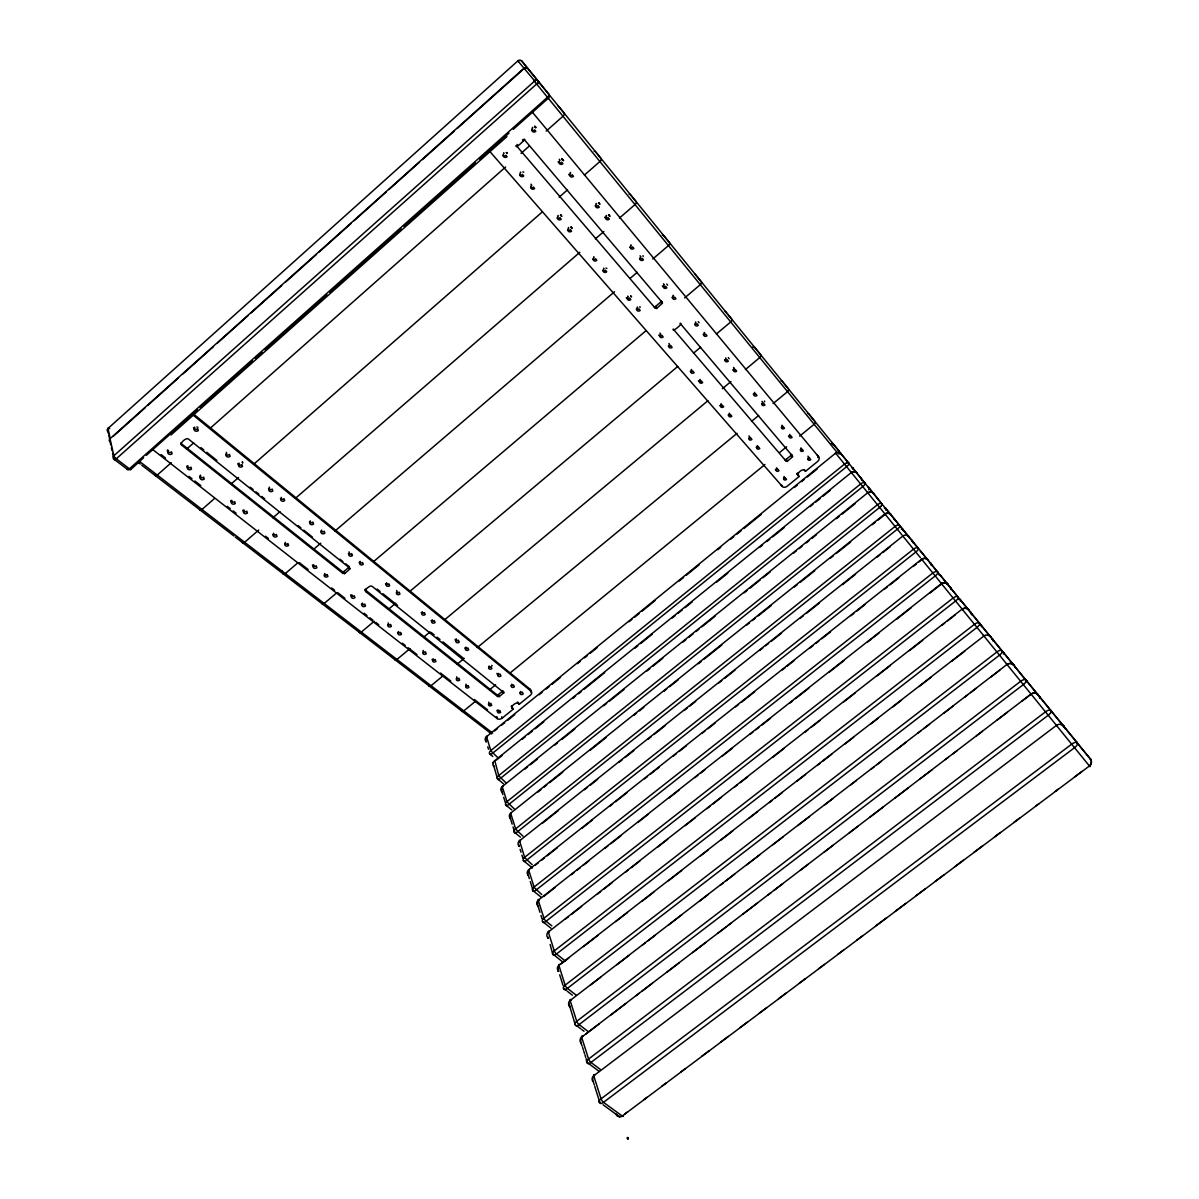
<?xml version="1.0" encoding="UTF-8"?>
<svg xmlns="http://www.w3.org/2000/svg" width="1199" height="1199" viewBox="0 0 1199 1199"><rect width="100%" height="100%" fill="white"/><g stroke="black" fill="none" stroke-linecap="round" stroke-linejoin="round"><path stroke-width="1.5" d="M1026.029 680.477L1003.158 652.181M960.324 601.239A4.991 2.338 -37.6 0 0 960.189 599.5L1090.895 759.626L1077.047 742.915A5.68 2.173 -36.6 0 0 1076.762 742.226L1026.524 680.792M1002.139 651.207L885.432 507.911A4.541 1.109 -38.7 0 0 884.263 507.956M979.583 623.585L979.643 623.21A5.216 2.368 -37.4 0 0 976.765 622.985A4.556 2.068 -37.5 0 0 974.427 624.319L554.283 950.882A4.286 1.873 -29.2 0 0 552.814 952.516A4.916 2.143 -29.2 0 0 553.294 954.464L562.406 961.688M981.217 625.308L981.082 625.159A5.111 1.679 -37.7 0 0 980.302 624.949M958.166 597.342L940.061 574.935A4.871 1.424 -38.1 0 0 938.847 574.891M180.719 443.15L342.315 571.593L343.034 573.512L181.649 445.099C178.936 443.63 186.609 436.871 188.468 439.059L350.033 568.341L349.883 569.21L348.849 566.677M343.948 571.473L344.383 573.886L349.284 569.45L348.564 567.547L343.948 571.473L344.653 573.392M937.768 572.358L920.982 551.555A4.751 1.304 -38.3 0 0 920.307 551.42M516.11 145.664C514.806 150.13 526.946 137.495 524.308 139.654M365.755 591.602L365.021 589.683L496.896 694.731L497.75 696.619L365.755 591.602C363.597 590.283 370.431 584.542 372.05 586.281L504.015 692.752L503.295 691.164M1003.368 654.025A5.246 2.293 -37.2 0 0 1003.308 652.286L1003.323 652.256M498.334 694.581L498.919 696.904L503.475 692.962L502.621 691.074L498.334 694.581L499.189 696.469M655.538 306.464L656.408 308.608L661.773 303.797L660.559 302.193L655.538 306.464L656.752 308.053M918.329 548.557L840.214 452.847L849.162 463.443A4.421 0.944 -39 0 1 848.263 465.167A3.867 0.824 -39 0 1 846.599 466.696L492.669 753.167A3.657 0.749 -42.3 0 1 491.125 754.216A4.196 0.869 -42.3 0 1 490.091 754.111L489.762 754.021M152.753 449.565L497.24 718.621A3.732 2.653 -24.2 0 0 502.261 718.081L513.367 709.044C508.181 707.635 517.413 700.096 519.212 704.293L530.378 695.21A3.747 2.683 -25.3 0 0 531.022 691.149L530.138 689.275L193.189 413.73M784.76 459.442L786.034 461.09L673.224 329.036C671.71 333.172 684.044 322.831 680.043 323.28L792.389 455.905C793.993 458.992 789.197 451.199 792.389 455.905M786.154 459.367L787.114 461.495L792.044 457.239L790.77 455.59L786.154 459.367L787.428 461.016M130.781 469.543L143.55 457.823M490.016 151.703L782.347 486.494A3.897 2.848 -37 0 0 787.233 486.194L799.178 476.468C794.472 474.354 804.199 466.426 805.473 471.357L817.493 461.585A3.927 2.863 -38.3 0 0 818.707 456.924L817.403 455.29A3.912 2.863 -38.4 0 1 817.808 457.568M882.104 504.179L868.765 487.498A4.451 1.019 -38.8 0 0 868.271 487.394M1026.944 681.781A5.381 2.263 -37 0 0 1026.689 680.912L1026.719 680.897M865.183 483.452L852.789 467.94A4.346 0.929 -39 0 0 851.949 467.97M349.149 567.307L349.299 566.438M130.496 469.648L131.096 468.884A2.863 0.869 46.2 0 1 129.402 468.794A2.788 1.274 -50.8 0 1 127.049 469.094L113.935 459.127A2.893 2.383 -5.9 0 1 113.86 455.74L110.038 438.729L523.873 68.298A2.983 2.683 -53.8 0 1 527.785 68.418L538.006 80.918A3.012 1.409 -42.5 0 1 536.642 84.005L116.273 458.812A2.818 1.259 -50.7 0 1 113.935 459.127M113.096 436.451L145.139 407.765M147.927 405.277L178.576 377.835M182.758 374.103L213.407 346.661M217.589 342.929L248.238 315.487M251.026 312.999L281.675 285.557M285.857 281.825L316.506 254.383M319.294 251.895L351.337 223.209M354.125 220.721L386.168 192.035M388.956 189.547L419.605 162.105M422.393 159.617L454.436 130.931M457.224 128.443L522.704 69.827M599.5 1102.615L599.785 1102.361A5.44 1.993 -29.5 0 1 599.365 1100.532A4.751 1.739 -29.5 0 1 601.044 1098.824L1071.651 744.204A5.066 1.933 -36.6 0 1 1074.229 742.721A5.815 2.218 -36.6 0 1 1077.227 742.736A5.815 2.398 -36.6 0 1 1076.642 745.643A5.066 2.098 -36.6 0 1 1074.514 747.726L603.517 1102.331A4.796 1.858 -45.8 0 1 601.433 1103.425A5.5 2.128 -45.8 0 1 599.815 1102.346L599.29 1102.256M146.308 455.365L197.46 409.923M200.218 407.465L252.644 360.914M255.402 358.456L262.296 352.326M265.054 349.883L326.997 294.834M329.755 292.391L401.26 228.874M404.018 226.431L475.463 162.944M479.66 159.212L509.065 133.089M513.262 129.357L548.273 98.258A2.998 2.668 -51.4 0 0 548.797 94.211L538.501 81.607A2.953 2.653 -52.5 0 1 539.055 83.63M171.022 434.952L506.907 136.611M171.262 462.694L157.264 475.059A2.698 1.274 -50.7 0 1 154.956 475.344M186.654 449.085L193.638 442.896M210.425 428.043L505.618 166.991M521.01 153.382L529.403 145.948M546.189 131.111L562.975 116.258A2.878 1.394 -42.2 0 0 564.249 113.261L558.689 106.456A2.863 1.379 -42.3 0 0 558.194 106.201M214.636 498.394L201.987 509.47A2.638 1.304 -50.9 0 1 199.663 509.68M231.512 483.647L238.541 477.502M254.008 463.968L542.248 211.953M559.124 197.191L567.562 189.817M584.423 175.069L599.89 161.535A2.818 1.424 -41.9 0 0 601.104 158.583L595.408 151.599A2.788 1.409 -41.9 0 0 594.164 151.374M258.759 530.018L244.611 542.263A2.578 1.334 -51 0 1 242.288 542.428M272.892 517.788L279.966 511.673M295.524 498.214L579.836 252.315M595.408 238.856L603.891 231.512M619.448 218.053L635.005 204.594A2.743 1.454 -41.6 0 0 636.159 201.672L630.344 194.553A2.728 1.439 -41.6 0 0 629.1 194.283M298.071 562.631L285.302 573.557A2.518 1.364 -51.2 0 1 282.979 573.677L281.975 570.649M313.673 549.262L320.777 543.192M334.956 531.052L614.517 291.747M630.119 278.393L637.224 272.323M652.826 258.954L668.442 245.6A2.683 1.484 -41.2 0 0 669.537 242.693L663.617 235.454A2.653 1.469 -41.3 0 0 662.373 235.169M524.098 68.583L527.155 67.654L521.745 61.029A2.938 1.334 -42.6 0 0 521.025 60.774M336.994 592.606L324.165 603.472A2.458 1.379 -51.4 0 1 321.857 603.547M374.043 561.207L646.171 330.564M684.629 297.952L700.306 284.673A2.608 1.514 -40.9 0 0 701.34 281.81L695.345 274.466A2.593 1.484 -40.9 0 0 694.835 274.151M374.238 621.247L361.349 632.068A2.413 1.394 -51.6 0 1 359.041 632.113M388.551 609.227L395.715 603.232M410.028 591.212L677.75 366.444M693.487 353.21L700.651 347.2M716.403 333.981L730.716 321.961A2.548 1.529 -40.5 0 0 731.705 319.144L725.635 311.71A2.533 1.499 -40.6 0 0 725.125 311.395M409.908 648.674L396.944 659.45A2.353 1.409 -51.7 0 1 394.636 659.465M424.296 636.699L430.066 631.903M444.454 619.928L707.935 400.721M722.338 388.731L730.97 381.552M745.373 369.577L759.761 357.587A2.503 1.544 -40.2 0 0 760.706 354.799L754.591 347.305A2.473 1.514 -40.2 0 0 752.522 347.185M442.596 676.176L431.055 685.693A2.308 1.424 -51.9 0 1 428.747 685.678M457.029 664.276L464.253 658.311M477.247 647.61L737.04 433.334M751.473 421.419L758.682 415.468M773.115 403.568L787.548 391.668A2.443 1.544 -39.8 0 0 788.447 388.911L782.273 381.342A2.428 1.529 -39.9 0 0 781.044 380.952M475.359 701.385L463.773 710.872A2.263 1.439 -52.1 0 1 461.48 710.812M489.836 689.545L495.622 684.809M510.1 672.969L764.917 464.538M779.395 452.697L786.634 446.777M799.658 436.121L814.136 424.281A2.383 1.559 -39.4 0 0 815.005 421.553L808.8 413.94A2.368 1.544 -39.5 0 0 807.571 413.535M494.617 730.91L497.495 728.572M501.796 725.08L504.659 722.757M507.537 720.419L514.716 714.589M539.115 694.776L541.978 692.452M546.249 688.975L549.097 686.667M551.93 684.359L560.458 677.45M577.498 663.617L580.331 661.308M584.602 657.846L587.435 655.538M590.283 653.23L597.372 647.46M629.04 621.756L631.918 619.418M634.796 617.08L639.127 613.558M642.005 611.22L654.969 600.699M679.263 580.975L683.535 577.498M686.398 575.175L699.242 564.744M717.811 549.667L720.704 547.314M730.85 539.085L733.743 536.732M736.636 534.379L740.982 530.842M743.875 528.489L761.26 514.386M794.412 487.468L797.275 485.13M801.576 481.638L804.454 479.3M807.317 476.977L817.373 468.809M496.611 759.941L502.336 755.325M522.359 739.154L525.222 736.83M528.085 734.522L532.371 731.06M535.234 728.752L543.806 721.813M572.717 698.462L575.61 696.109M578.518 693.771L581.425 691.418M584.333 689.08L604.656 672.654M634.9 648.209L637.778 645.886M640.641 643.563L652.151 634.271M672.249 618.025L675.097 615.731M677.945 613.423L682.231 609.961M685.079 607.668L692.198 601.913M716.417 582.339L727.823 573.122M759.626 547.418L762.519 545.08M766.865 541.573L769.758 539.235M772.651 536.897L784.221 527.545M810.104 506.637L812.967 504.314M815.845 501.991L820.146 498.514M823.024 496.191L830.188 490.406M524.652 769.293L527.515 767M530.363 764.707L537.497 758.982M554.612 745.223L557.475 742.93M561.746 739.483L574.786 729.007M603.756 705.716L606.649 703.393M609.557 701.055L624.005 689.44M646.98 670.96L649.858 668.652M652.721 666.344L662.777 658.266M682.905 642.094L685.813 639.741M688.736 637.403L693.112 633.881M696.034 631.543L698.942 629.19M701.865 626.852L714.979 616.301M744.144 592.861L747.037 590.537M749.93 588.214L760.061 580.061M762.954 577.738L770.178 571.923M793.333 553.324L796.226 550.985M799.119 548.662L802.011 546.339M806.342 542.862L809.22 540.554M812.083 538.246L816.399 534.769M836.497 518.612L839.375 516.304M842.253 513.996L855.172 503.595M537.946 791.999L540.869 789.661M543.791 787.338L546.714 785M549.622 782.662L562.766 772.171M590.328 750.124L606.244 737.4M633.731 715.428L636.594 713.135M639.472 710.827L643.773 707.395M663.871 691.313L666.749 689.02M669.612 686.727L678.229 679.833M698.403 663.721L701.31 661.383M704.233 659.045L721.738 645.047M746.527 625.234L749.45 622.895M752.373 620.557L755.28 618.234M758.188 615.911L771.227 605.48M794.397 586.955L797.29 584.632M800.198 582.324L814.676 570.739M830.547 558.06L833.425 555.751M836.303 553.458L850.691 541.948M872.273 524.682L875.165 522.389M878.043 520.081L885.237 514.326L884.592 513.562L901.888 534.844M542.353 823.293L558.389 810.539M584.617 789.691L587.51 787.383M590.403 785.09L597.642 779.335M619.343 762.084L622.236 759.776M625.129 757.483L633.821 750.574M648.254 739.094L651.132 736.815M654.01 734.522L665.505 725.38M684.179 710.527L687.057 708.249M689.935 705.956L695.675 701.385M718.86 682.965L721.783 680.642M724.706 678.319L734.927 670.196M759.746 650.443L762.669 648.119M765.591 645.811L768.514 643.488M771.437 641.165L781.598 633.087M800.467 618.084L803.375 615.776M806.268 613.468L819.337 603.082M842.522 584.632L855.516 574.306M877.173 557.085L880.066 554.792M882.944 552.499L890.168 546.759M535.518 865.004L538.426 862.695M541.348 860.387L544.256 858.079M547.179 855.771L557.385 847.708M582.189 828.119L592.396 820.041M609.781 806.313L612.674 804.019M615.567 801.726L627.167 792.569M644.552 778.825L647.445 776.532M650.338 774.239L654.684 770.807M656.138 769.668L659.015 767.39M673.418 756.014L676.296 753.736M679.174 751.458L686.368 745.763M702.209 733.248L705.102 730.97M707.98 728.692L715.174 723.012M735.572 706.885L738.509 704.562M741.432 702.254L754.606 691.838M782.422 669.851L785.36 667.543M786.814 666.389L794.098 660.634M810.119 647.97L813.027 645.662M815.949 643.368L818.857 641.06M821.765 638.752L830.502 631.858M850.9 615.731L853.808 613.438M856.715 611.145L865.408 604.266M884.248 589.383L887.155 587.09M890.048 584.797L898.74 577.918M913.248 566.468L916.141 564.174M919.034 561.881L921.941 559.588M942.384 583.388A4.376 3.807 -35.1 0 1 944.078 582.879A5.021 4.361 -35.1 0 1 947.899 584.393L946.596 583.164L947.929 584.363A5.036 4.736 -29.4 0 0 943.883 582.594A4.391 4.137 -29.5 0 0 941.38 583.583L538.231 900.254A4.107 3.792 3.9 0 0 536.942 902.218A4.706 4.346 3.9 0 0 538.021 906.039L539.97 912.319M543.687 896.447L555.362 887.26M571.428 874.641L574.351 872.347M577.274 870.054L580.196 867.761M583.119 865.468L588.949 860.882M605.015 848.278L607.923 845.984M610.816 843.706L620.992 835.718M638.408 822.034L648.569 814.061M668.907 798.084L679.009 790.156M694.91 777.671L697.788 775.393M700.681 773.13L705.012 769.728M722.353 756.104L732.454 748.176M750.049 734.358L752.987 732.049M755.925 729.741L758.862 727.433M761.8 725.125L770.612 718.201M789.706 703.199L792.659 700.89M795.596 698.582L808.785 688.226M829.273 672.129L843.901 660.649M867.297 642.259L871.688 638.812M873.142 637.673L878.972 633.102M896.462 619.358L911.03 607.908M929.974 593.04L941.635 583.883M565.478 919.019L568.416 916.74M571.338 914.462L581.59 906.459M597.702 893.899L600.624 891.606M603.547 889.328L612.329 882.464M625.458 872.228L628.381 869.949M631.288 867.671L640.026 860.852M657.517 847.213L667.708 839.255M685.184 825.631L695.345 817.703M706.945 808.651L709.853 806.387M712.746 804.109L721.453 797.32M734.507 787.144L737.415 784.88M740.308 782.602L747.562 776.952M772.606 757.408L784.416 748.191M805.084 732.064L808.036 729.771M810.989 727.463L819.846 720.554M843.377 702.179L855.157 693.007M877.218 675.786L890.452 665.46M909.516 650.577L922.72 640.281M941.785 625.398L944.722 623.12M947.66 620.827L954.989 615.102M561.417 963.711L568.761 958.016M583.463 946.625L598.151 935.235M615.791 921.581L627.542 912.469M642.184 901.123L653.89 892.056M668.517 880.71L681.691 870.504M700.711 855.771L707.995 850.121M721.124 839.944L732.799 830.907M748.835 818.467L757.588 811.693M769.248 802.656L772.156 800.392M775.064 798.144L782.347 792.509M796.885 781.238L805.608 774.479M817.253 765.457L820.161 763.208M823.069 760.945L831.791 754.186M844.875 744.054L853.568 737.31M870.984 723.821L878.253 718.186M892.76 706.945L901.468 700.201M919.034 686.577L930.859 677.42M951.556 661.383L964.85 651.072M590.418 985.128L600.744 977.17M616.99 964.685L628.801 955.588M642.079 945.382L645.017 943.118M647.97 940.855L655.328 935.19M668.577 924.999L681.811 914.807M699.482 901.228L708.309 894.424M720.059 885.387L722.997 883.138M725.935 880.875L734.747 874.101M746.482 865.064L759.701 854.902M772.905 844.74L783.187 836.827M797.845 825.556L809.565 816.549M824.208 805.263L833.005 798.504M850.586 784.985L856.446 780.474M871.074 769.218L874.011 766.97M876.934 764.722L881.325 761.335M897.422 748.955L906.189 742.211M917.894 733.203L920.832 730.955M923.755 728.692L929.6 724.196M944.227 712.94L952.995 706.196M964.7 697.204L967.623 694.955M970.546 692.707L976.391 688.211M991.003 676.955L999.786 670.211M588.11 1031.485L579.072 1024.59A2.848 0.899 54.3 0 1 576.734 1021.308L1020.634 681.302A4.796 2.008 -37 0 1 1023.092 679.908A5.5 2.308 -37 0 1 1026.029 680.028A5.5 2.023 -37.2 0 1 1025.34 682.651A4.796 1.769 -37.2 0 1 1023.332 684.599L579.072 1024.59A4.541 1.574 -44.8 0 1 577.109 1025.685A5.201 1.813 -44.8 0 1 575.625 1024.86A5.171 2.083 -29.3 0 1 575.145 1022.957A4.511 1.813 -29.3 0 1 576.734 1021.293M585.682 1034.182L599.05 1023.976M610.935 1014.909L625.788 1003.563M636.174 995.635L639.142 993.371M642.124 991.093L652.511 983.165M667.333 971.849L679.189 962.797M692.527 952.606L705.866 942.429M717.721 933.377L726.609 926.587M728.093 925.463L731.06 923.2M742.885 914.163L757.678 902.877M768.049 894.964L771.002 892.715M773.954 890.452L782.842 883.678M800.587 870.114L807.976 864.479M824.238 852.069L833.11 845.295M849.357 832.885L858.229 826.111M870.054 817.089L883.348 806.942M895.173 797.92L908.467 787.773M920.277 778.751L932.103 769.728M945.397 759.581L948.349 757.318M952.785 753.931L957.222 750.559M976.421 735.886L982.326 731.375M997.103 720.104L1007.445 712.206M1022.222 700.935L1031.08 694.161M624.724 1114.006L627.691 1111.788M643.968 1099.588L646.935 1097.37M661.728 1086.279L666.164 1082.952M680.972 1071.861L685.408 1068.534M701.685 1056.349L709.074 1050.804M720.899 1041.946L728.303 1036.401M740.128 1027.543L747.517 1021.998M759.342 1013.125L766.746 1007.595M778.571 998.722L785.959 993.192M799.268 983.225L805.173 978.789M818.482 968.822L824.402 964.386M837.696 954.419L843.616 949.983M856.925 940.016L862.83 935.58M876.139 925.613L886.496 917.849M895.368 911.21L905.725 903.446M916.066 895.698L924.939 889.044M935.31 881.28L944.183 874.626M954.539 866.862L963.426 860.208M973.783 852.444L982.67 845.79M994.511 836.917L1000.431 832.481M1013.755 822.499L1019.69 818.063M1035.981 805.833L1038.948 803.615M1055.255 791.4L1058.222 789.182M1074.529 776.967L1081.933 771.407M628.246 1138.256L627.572 1138.78L627.272 1137.821M628.051 1139.05L627.841 1137.401L628.276 1138.241M587.09 1062.809L587.375 1062.599A5.351 1.963 -45.3 0 0 588.934 1063.558A4.661 1.709 -45.3 0 0 590.972 1062.434L1048.211 715.278A4.931 1.918 -36.9 0 0 1050.249 713.27A5.65 2.203 -36.9 0 0 1050.909 710.512A5.65 2.263 -36.8 0 0 1047.956 710.422A4.931 1.978 -36.8 0 0 1045.438 711.876L588.574 1059.047A4.631 1.784 -29.4 0 0 586.955 1060.725A5.306 2.038 -29.4 0 0 587.405 1062.584L599.17 1071.411M575.31 1025.025L569.855 1006.65A5.066 4.601 1.8 0 1 568.716 1002.574A4.406 4.017 1.8 0 1 570.139 1000.506L1006.98 664.456A4.736 4.406 -27 0 1 1009.678 663.437A5.44 5.051 -27 0 1 1013.994 665.31L1012.615 663.991L1014.024 665.295A5.425 4.886 -30.9 0 0 1009.768 663.527A4.736 4.256 -30.9 0 0 1009.288 663.617M1076.717 742.241L1076.792 742.211A5.68 2.338 -36.6 0 0 1076.192 741.836M563.785 988.86L564.085 988.74A5.066 1.664 -44.3 0 0 565.508 989.46M1001.899 650.877L1002.169 650.787A5.351 1.858 -37.5 0 1 1001.435 653.275A4.676 1.619 -37.5 0 1 999.471 655.179L567.427 988.351A4.421 1.454 -44.3 0 1 565.508 989.445M552.964 954.554L553.264 954.479A4.931 1.544 -44 0 0 554.627 955.093A4.301 1.349 -44 0 0 556.501 953.984L976.96 627.422A4.556 1.484 -37.7 0 0 978.864 625.578A5.216 1.709 -37.7 0 0 979.628 623.225L979.358 623.27M542.667 921.866L542.967 921.821A4.811 1.424 -43.6 0 0 544.271 922.346A4.196 1.244 -43.6 0 0 546.085 921.237L955.558 601.044A4.436 1.364 -37.9 0 0 957.416 599.26A5.081 1.574 -38 0 0 958.211 597.012A5.081 2.398 -37.7 0 0 955.393 596.727A4.436 2.083 -37.7 0 0 953.1 598.031L543.941 918.224A4.182 1.903 -29.2 0 0 542.503 919.828A4.796 2.173 -29.2 0 0 542.982 921.806L550.941 928.206M535.009 80.723L113.86 455.74A2.893 0.884 46 0 0 116.273 458.812L129.402 468.794L547.463 97.284A2.983 1.409 -42.4 0 0 548.797 94.211M532.836 890.677L533.135 890.662A4.691 1.304 -43.3 0 0 534.394 891.112M548.468 97.224L547.463 97.284L548.333 97.644M901.363 529.373A4.646 1.199 -38.5 0 1 902.832 529.269L902.862 529.254A4.646 2.383 -38.2 0 1 903.117 530.692M523.438 860.897L523.753 860.912A4.586 1.214 -43.1 0 0 524.952 861.272A4.002 1.049 -43.1 0 0 526.676 860.178L915.811 552.035A4.226 1.154 -38.3 0 0 917.595 550.341A4.841 1.319 -38.3 0 0 918.419 548.288A4.841 2.428 -38.1 0 0 915.661 547.943A4.226 2.113 -38.1 0 0 913.473 549.172L524.622 857.33A3.987 1.933 -29.1 0 0 523.274 858.889A4.571 2.218 -29.1 0 0 523.768 860.882L532.401 868.046M115.149 458.752L116.273 458.812L115.224 458.408M514.476 832.421L514.776 832.451A4.481 1.109 -42.8 0 0 515.945 832.75A3.912 0.974 -42.8 0 0 517.608 831.656L897.302 529.224A4.137 1.064 -38.5 0 0 899.055 527.56A4.736 1.214 -38.5 0 0 899.909 525.627M881.909 503.895L882.239 503.955A4.631 1.109 -38.7 0 1 881.37 505.828M796.601 473.56L797.92 474.819M505.873 805.158L506.188 805.218A4.376 1.019 -42.6 0 0 507.297 805.443A3.822 0.899 -42.6 0 0 508.931 804.364L879.646 507.432A4.032 0.974 -38.7 0 0 881.355 505.828M662.058 302.223C664.021 305.76 659.015 297.667 662.058 302.223L523.933 139.159M497.645 779.05L497.96 779.14A4.286 0.944 -42.5 0 0 499.039 779.305A3.732 0.824 -42.5 0 0 500.627 778.226L862.755 486.614A3.942 0.899 -38.9 0 0 864.434 485.04A4.526 1.019 -38.9 0 0 865.318 483.272A4.526 2.443 -38.7 0 0 862.651 482.837A3.942 2.128 -38.7 0 0 860.612 483.976L498.724 775.588A3.732 1.963 -29.1 0 0 497.465 777.102A4.286 2.248 -29.1 0 0 497.975 779.125L503.445 783.831M196.861 427.009L197.91 427.279M627.931 1138.87L627.272 1137.881M586.881 1062.464L586.146 1058.732M534.799 81.067L517.698 60.699L518.702 61.958M639.547 306.899L640.401 307.184M605.99 268.066L606.874 268.381M570.754 227.315L571.683 227.66M560.368 215.31L561.297 215.64M608.597 215.265L609.497 215.595M598.511 203.201L599.425 203.545M522.824 171.877L523.798 172.236M506.143 152.573L507.132 152.947M562.076 159.617L563.02 159.992M534.889 127.109L535.863 127.484M563.575 988.531L566.153 990.344M529.299 869.335L528.624 869.904L534.244 887.545L541.768 894.574M552.769 954.239L550.131 944.512M511.314 812.727L510.639 813.177L515.78 829.303L523.019 836.183M502.891 786.229L502.216 786.619L507.147 802.071L514.251 808.86M494.827 760.825L498.889 775.993L505.858 782.707M532.656 890.377L540.974 897.032M514.296 832.136L520.456 837.187M505.708 804.889L511.763 809.939M497.48 778.795L493.973 766.506A4.226 3.987 8.4 0 1 492.984 762.969M603.082 1104.774L616.151 1114.321A5.56 4.721 -79.1 0 0 619.763 1116.854M600.189 1069.343L590.972 1062.434A2.938 0.944 54.8 0 1 588.574 1059.047L581.635 1037.165L1031.02 694.101A4.871 4.496 -26.3 0 1 1033.793 693.052A5.59 5.156 -26.3 0 1 1038.229 694.985L1036.79 693.607L1038.259 694.955A5.59 5.081 -28.6 0 0 1033.838 693.082A4.871 4.436 -28.6 0 0 1031.919 693.636M489.597 753.766L492.774 756.464M576.659 1025.67L580.886 1028.892M581.935 1029.701L584.033 1031.29M137.75 462.11L140.238 464.028M141.707 465.152L233.925 535.998M235.319 537.077L491.575 733.938M139.279 461.225L492.624 733.069M567.187 991.153L572.343 995.155M576.299 995.245L567.427 988.351A2.758 0.854 53.8 0 1 565.149 985.158L558.884 965.375A2.728 0.839 53.5 0 1 559.543 964.566M161.086 454.556L165.507 458.003M189.037 476.408L191.975 478.701M194.912 481.009L200.803 485.595M227.27 506.293L230.208 508.601M233.161 510.894L236.098 513.202M265.504 536.193L268.456 538.501M299.33 562.646L308.158 569.54M331.688 587.945L334.626 590.238M337.563 592.546L344.922 598.286M364.046 613.229L366.984 615.537M369.921 617.83L372.859 620.138M375.812 622.431L378.749 624.739M402.279 643.129L405.217 645.437M408.155 647.73L416.982 654.624M440.513 673.029L450.809 681.077M474.339 699.482L487.573 709.823M487.438 736.741L486.404 736.291L490.961 750.979L497.81 757.618M109.679 440.752L110.323 438.939L107.97 428.493L517.848 60.909A2.953 2.668 -54.6 0 1 521.745 61.029L839.375 451.513A2.338 1.694 -38.9 0 1 839.06 453.881M565.209 960.879L556.501 953.984A2.698 0.809 53.3 0 1 554.283 950.882L548.318 932.043L962.108 609.137A4.496 4.226 -28.6 0 1 964.67 608.163A5.156 4.841 -28.5 0 1 968.792 609.961L967.473 608.702L968.807 609.931A5.156 4.526 -34 0 0 967.053 608.657M200.952 447.632L203.845 449.97M206.753 452.293L216.884 460.431M250.186 487.154L253.094 489.492M255.987 491.815L258.879 494.138M261.772 496.461L264.679 498.784M297.981 525.522L300.874 527.845M303.767 530.168L312.459 537.137M339.976 559.229L342.869 561.552M345.762 563.875L348.669 566.198M377.145 589.069L380.068 591.407M382.991 593.76L397.603 605.48M431.205 632.458L434.128 634.796M437.05 637.149L439.973 639.487M442.896 641.84L463.339 658.251M551.795 925.823L546.085 921.237A2.623 0.779 52.9 0 1 543.941 918.224L538.231 900.254A2.578 0.764 52.7 0 1 539.295 899.879M192.305 414.419L531.022 691.149M532.191 864.719L524.802 857.765L519.392 840.334L520.486 840.679A3.957 3.237 -63.8 0 0 519.242 842.238M889.748 513.532L890.977 514.656A4.676 3.927 -37.5 0 0 887.485 513.337A4.077 3.432 -37.5 0 0 886.301 513.682M1062.329 724.93L1063.843 726.294A5.74 5.291 -25.6 0 0 1059.272 724.316A5.021 4.601 -25.7 0 0 1056.409 725.41L593.745 1075.773A4.646 4.167 0.7 0 0 592.261 1077.931A5.321 4.781 0.7 0 0 592.846 1081.393M889.793 513.562L890.977 514.656A4.676 4.466 -32.7 0 0 887.2 512.992A4.092 3.897 -32.8 0 0 884.877 513.906L510.639 813.177A3.837 3.597 6.4 0 0 509.44 815.05A4.406 4.122 6.4 0 0 510.459 818.677L512.168 824.163M1062.344 724.9L1063.843 726.294M619.134 1115.969A5.351 4.781 -0.2 0 1 616.181 1114.306L617.47 1115.744M534.724 126.015L535.668 127.109M630.989 296.288L631.558 296.947L630.719 295.778M516.484 145.768L655.164 308.098L653.95 306.494M1055.899 724.781L1089.966 766.641L1089.336 765.861A5.036 4.586 -25.1 0 0 1089.741 765.532M532.056 111.792L818.707 456.924M616.151 1114.321L617.395 1115.819M548.408 98.438L534.035 80.813A3.012 2.713 -52.6 0 1 538.006 80.918M1007.909 664.066A4.736 4.256 -30.9 0 0 1007.085 664.576L1006.486 663.856L1055.63 724.361M921.641 559.214L942.234 584.557M941.335 583.508L962.677 609.751M962.317 609.377L961.703 608.627L984.154 636.234A4.616 4.092 -32.6 0 1 984.859 635.68M984.064 636.189L983.45 635.44L1006.74 664.081M831.387 443.57A2.323 1.544 -39.1 0 1 833.14 443.87L839.375 451.513A2.338 1.574 -39 0 1 838.985 453.792M548.093 98.003L837.546 452.982M836.033 453.657L835.403 452.892L851.035 472.121M851.725 473.006L851.08 472.226L867.237 492.115M884.173 512.992L867.447 492.414L868.106 493.209A3.987 3.312 -38 0 1 868.78 492.759M903.162 536.433L902.532 535.668L920.442 557.715M506.967 152.543L506.952 153.262M807.931 456.205L808.8 457.299A2.113 1.544 -38.2 0 0 808.141 459.831A2.113 1.544 -38.2 0 0 810.779 459.682L809.49 458.033A2.113 1.544 -38.3 0 1 807.841 458.632M800.932 447.886L801.367 448.441A2.128 1.574 -38.4 0 0 800.722 450.989A2.128 1.574 -38.4 0 0 803.39 450.839L802.086 449.205A2.128 1.574 -38.4 0 1 800.422 449.805M789.631 434.383L790.051 434.937A2.158 1.604 -38.5 0 0 789.422 437.515A2.158 1.604 -38.5 0 0 792.104 437.38L790.815 435.747A2.143 1.604 -38.6 0 1 788.402 436.121M781.973 425.24L782.407 425.795A2.173 1.619 -38.7 0 0 781.763 428.403A2.173 1.619 -38.7 0 0 784.476 428.268L783.187 426.634A2.158 1.619 -38.7 0 1 781.493 427.234M761.979 401.35L762.834 402.429A2.203 1.664 -39 0 0 762.219 405.112A2.203 1.664 -39 0 0 764.977 404.992L763.703 403.359A2.203 1.664 -39 0 1 761.979 403.973M754.411 392.343L754.845 392.882A2.218 1.694 -39.2 0 0 754.216 395.595A2.218 1.694 -39.2 0 0 757.004 395.475L755.73 393.842A2.203 1.694 -39.2 0 1 753.227 394.216M733.548 367.404L734.402 368.468A2.248 1.739 -39.6 0 0 733.788 371.255A2.248 1.739 -39.6 0 0 736.636 371.15L735.377 369.532A2.248 1.739 -39.6 0 1 732.814 369.892M725.62 357.961L726.039 358.486A2.263 1.769 -39.7 0 0 725.425 361.289A2.263 1.769 -39.7 0 0 728.303 361.199L727.044 359.595A2.263 1.769 -39.8 0 1 724.466 359.955M704.233 332.423L704.652 332.962A2.293 1.828 -40.2 0 0 704.068 335.84A2.293 1.828 -40.2 0 0 706.99 335.765L705.746 334.161A2.293 1.828 -40.3 0 1 703.124 334.506M695.48 321.976L695.9 322.516A2.323 1.843 -40.4 0 0 695.315 325.424A2.323 1.843 -40.4 0 0 698.268 325.349L697.024 323.745A2.308 1.843 -40.5 0 1 695.195 324.389M673.104 295.254L673.508 295.778A2.353 1.918 -41 0 0 672.939 298.761A2.353 1.918 -41 0 0 675.966 298.716L674.722 297.127A2.353 1.903 -41.1 0 1 672.025 297.472M663.527 283.773L664.336 284.837A2.368 1.933 -41.3 0 0 663.781 287.85A2.368 1.933 -41.3 0 0 666.824 287.805L665.595 286.231A2.368 1.933 -41.4 0 1 662.328 285.902M640.056 255.762L640.865 256.811A2.413 2.008 -42.1 0 0 640.326 259.913A2.413 2.008 -42.1 0 0 643.443 259.883L642.229 258.325A2.413 2.008 -42.1 0 1 639.442 258.654M630.854 244.806L631.259 245.33A2.428 2.038 -42.4 0 0 630.719 248.463A2.428 2.038 -42.4 0 0 633.866 248.448L632.652 246.889A2.428 2.023 -42.5 0 1 629.85 247.219M804.019 469.588L805.473 471.357M606.229 215.4L606.619 215.925A2.473 2.098 -43.4 0 0 606.109 219.147A2.473 2.098 -43.4 0 0 609.317 219.147L608.133 217.604A2.473 2.098 -43.5 0 1 604.671 217.214M596.128 203.35L596.517 203.86A2.488 2.128 -43.9 0 0 596.023 207.127A2.488 2.128 -43.9 0 0 599.26 207.142L598.076 205.599A2.488 2.128 -43.9 0 1 595.184 205.928M570.259 172.461L570.649 172.971A2.533 2.203 -45.2 0 0 570.154 176.328A2.533 2.203 -45.2 0 0 573.482 176.358L572.313 174.844A2.533 2.203 -45.3 0 1 568.731 174.395M559.259 159.287L560.023 160.291A2.548 2.248 -45.9 0 0 559.558 163.693A2.548 2.248 -45.9 0 0 562.916 163.723L561.746 162.225A2.548 2.233 -45.9 0 1 558.135 161.775M532.431 127.289L532.806 127.783A2.608 2.323 -47.8 0 0 532.356 131.29A2.608 2.323 -47.8 0 0 535.788 131.35L534.649 129.882A2.593 2.323 -47.9 0 1 531.607 130.166M797.635 472.856L798.489 473.95M796.885 473.605L799.178 476.468M784.071 476.543L784.491 477.097A2.113 1.544 -37.1 0 0 783.876 479.585A2.113 1.544 -37.1 0 0 786.514 479.435L785.255 477.772A2.098 1.544 -37.2 0 1 783.606 478.371M776.517 467.82L776.937 468.374A2.128 1.559 -37.2 0 0 776.323 470.892A2.128 1.559 -37.2 0 0 778.99 470.742L777.731 469.079A2.113 1.559 -37.2 0 1 775.348 469.468M757.243 445.548L757.663 446.103A2.158 1.619 -37.5 0 0 757.049 448.681A2.158 1.619 -37.5 0 0 759.761 448.546L758.517 446.882A2.143 1.604 -37.5 0 1 756.089 447.272M748.94 435.896L749.78 437.006A2.173 1.634 -37.5 0 0 749.18 439.613A2.173 1.634 -37.5 0 0 751.908 439.463L750.664 437.815A2.158 1.634 -37.6 0 1 748.97 438.429M729.232 413.205L729.636 413.745A2.203 1.679 -37.8 0 0 729.052 416.428A2.203 1.679 -37.8 0 0 731.84 416.293L730.611 414.644A2.203 1.679 -37.8 0 1 728.108 415.019M721.004 403.688L721.408 404.243A2.218 1.709 -37.9 0 0 720.824 406.941A2.218 1.709 -37.9 0 0 723.641 406.821L722.412 405.172A2.218 1.709 -38 0 1 719.88 405.547M782.347 486.494L781.104 484.831A3.882 2.848 -37 0 0 782.437 485.58M522.494 139.639L523.244 140.628M699.961 379.394L700.366 379.933A2.248 1.754 -38.2 0 0 699.796 382.706A2.248 1.754 -38.2 0 0 702.674 382.601L701.445 380.967A2.248 1.754 -38.3 0 1 698.358 380.742M691.343 369.457L691.748 369.996A2.263 1.784 -38.4 0 0 691.194 372.799A2.263 1.784 -38.4 0 0 694.086 372.694L692.872 371.061A2.263 1.784 -38.4 0 1 690.279 371.435M668.937 343.499L669.731 344.578A2.308 1.843 -38.8 0 0 669.192 347.455A2.308 1.843 -38.8 0 0 672.144 347.365L670.945 345.732A2.293 1.843 -38.8 0 1 668.293 346.091M659.93 333.082L660.724 334.161A2.323 1.873 -38.9 0 0 660.184 337.069A2.323 1.873 -38.9 0 0 663.167 336.994L661.968 335.375A2.308 1.858 -39 0 1 658.761 335.106M637.269 307.004L637.673 307.543A2.353 1.933 -39.4 0 0 637.134 310.526A2.353 1.933 -39.4 0 0 640.191 310.466L639.007 308.847A2.353 1.933 -39.4 0 1 636.279 309.207M517.069 144.435L517.803 145.439M627.826 296.108L628.231 296.633A2.368 1.963 -39.6 0 0 627.706 299.66A2.368 1.963 -39.6 0 0 630.794 299.6L629.61 297.996A2.368 1.948 -39.6 0 1 626.283 297.682M728.273 357.587L729.112 358.741M698.238 321.647L699.077 322.786M666.779 283.998L667.618 285.152M603.667 268.201L604.056 268.726A2.413 2.023 -40.2 0 0 603.547 271.828A2.413 2.023 -40.2 0 0 606.709 271.783L605.54 270.195A2.413 2.023 -40.2 0 1 602.737 270.539M593.76 256.766L594.149 257.29A2.428 2.053 -40.5 0 0 593.655 260.423A2.428 2.053 -40.5 0 0 596.832 260.393L595.678 258.804A2.428 2.053 -40.5 0 1 592.846 259.149M609.242 215.146L610.096 216.315M599.185 203.111L600.04 204.28M568.401 227.465L568.776 227.99A2.473 2.128 -41.3 0 0 568.296 231.212A2.473 2.128 -41.3 0 0 571.563 231.197L570.424 229.638A2.473 2.128 -41.3 0 1 567.532 229.968M563.665 160.756L561.866 158.493L562.706 160.261M558 215.46L558.374 215.97A2.488 2.158 -41.6 0 0 557.91 219.237A2.488 2.158 -41.6 0 0 561.192 219.237L560.068 217.678A2.488 2.158 -41.7 0 1 557.145 218.008M530.977 184.166L531.712 185.186A2.533 2.233 -42.8 0 0 531.277 188.543A2.533 2.233 -42.8 0 0 534.634 188.558L533.525 187.029A2.533 2.233 -42.8 0 1 530.543 187.344M520.411 172.042L520.771 172.551A2.548 2.263 -43.3 0 0 520.336 175.953A2.548 2.263 -43.3 0 0 523.738 175.983L522.644 174.455A2.548 2.263 -43.4 0 1 519.632 174.769M503.7 152.753L504.06 153.262A2.578 2.323 -44.2 0 0 503.655 156.724A2.578 2.323 -44.2 0 0 507.102 156.754L506.008 155.256A2.578 2.308 -44.3 0 1 502.951 155.555M571.458 227.196L572.298 228.365M561.102 215.191L561.926 216.375M1063.813 726.324L1064.442 727.223L1063.813 726.324A5.62 5.171 -25.6 0 1 1064.862 728.572M493.553 765.816L493.973 766.506A4.241 3.387 -60.5 0 1 493.613 765.502M509.995 817.973L510.444 818.692A4.436 3.597 -62.6 0 1 510.16 815.275M569.855 1006.65L569.345 1005.796L569.855 1006.65A5.171 4.346 -72.2 0 1 569.255 1003.938M580.796 1042.545L582.129 1045.963M580.856 1042.516L581.32 1043.43M492.13 665.85L491.77 665.325M520.531 691.418L520.816 692.048A2.023 1.454 -25.1 0 0 520.471 694.251A2.023 1.454 -25.1 0 0 523.184 693.966L522.314 692.093A2.023 1.454 -25.1 0 1 519.901 692.557M511.688 684.254L511.973 684.884A2.038 1.469 -24.9 0 0 511.643 687.102A2.038 1.469 -24.9 0 0 514.371 686.817L513.502 684.944A2.038 1.469 -24.9 0 1 511.074 685.408M518.343 702.404L519.212 704.293M517.413 702.059L517.998 703.318M498.229 673.328L498.514 673.958A2.053 1.499 -24.6 0 0 498.184 676.221A2.053 1.499 -24.6 0 0 500.957 675.936L500.088 674.063A2.053 1.499 -24.5 0 1 496.911 673.433M511.748 705.671L512.318 706.93M513.367 709.044L511.284 706.181L512.138 708.069M489.132 665.955L489.402 666.584A2.068 1.514 -24.3 0 0 489.087 668.847A2.068 1.514 -24.3 0 0 491.875 668.577L491.02 666.689A2.068 1.514 -24.3 0 1 488.548 667.154M501.692 716.807L502.261 718.081M497.96 709.793L498.244 710.437A2.023 1.439 -24.2 0 0 497.915 712.611A2.023 1.439 -24.2 0 0 500.642 712.326L499.788 710.422A2.023 1.439 -24.2 0 1 496.851 710.467M465.886 647.1L466.156 647.73A2.098 1.559 -23.7 0 0 465.856 650.053A2.098 1.559 -23.7 0 0 468.704 649.798L467.865 647.91A2.098 1.559 -23.7 0 1 464.792 647.91M497.24 718.621L496.401 716.717A3.732 2.653 -24.2 0 0 497.075 717.092M488.727 702.119L489.297 703.393A2.038 1.454 -24 0 0 488.982 705.597A2.038 1.454 -24 0 0 491.71 705.297L490.871 703.393A2.023 1.454 -24 0 1 488.458 703.873M456.115 638.767L456.669 640.026A2.113 1.574 -23.4 0 0 456.369 642.379A2.113 1.574 -23.4 0 0 459.247 642.124L458.408 640.221A2.113 1.574 -23.4 0 1 455.095 639.547M465.916 684.149L466.456 685.423A2.068 1.499 -23.3 0 0 466.156 687.671A2.068 1.499 -23.3 0 0 468.959 687.387L468.135 685.483A2.053 1.499 -23.3 0 1 465.662 685.948M432.15 619.733L432.419 620.363A2.143 1.619 -22.6 0 0 432.15 622.776A2.143 1.619 -22.6 0 0 435.072 622.521L434.263 620.617A2.143 1.619 -22.6 0 1 431.085 620.602M456.594 676.821L457.134 678.079A2.083 1.514 -23.1 0 0 456.849 680.358A2.083 1.514 -23.1 0 0 459.667 680.073L458.842 678.169A2.068 1.514 -23.1 0 1 456.354 678.634M422.243 611.7L422.498 612.329A2.158 1.649 -22.3 0 0 422.243 614.757A2.158 1.649 -22.3 0 0 425.195 614.502L424.386 612.614A2.158 1.649 -22.3 0 1 421.194 612.584M433.064 658.716L433.334 659.36A2.113 1.559 -22.4 0 0 433.064 661.683A2.113 1.559 -22.4 0 0 435.926 661.398L435.132 659.495A2.113 1.559 -22.3 0 1 432.015 659.51M423.082 650.428L423.607 651.701A2.128 1.589 -22 0 0 423.352 654.054A2.128 1.589 -22 0 0 426.244 653.785L425.45 651.866A2.113 1.589 -22 0 1 422.902 652.331M396.659 590.522L397.184 591.796A2.203 1.694 -21.4 0 0 396.944 594.284A2.203 1.694 -21.4 0 0 399.956 594.045L399.177 592.141A2.188 1.694 -21.4 0 1 396.509 592.606M386.573 582.759L386.827 583.403A2.218 1.709 -21 0 0 386.588 585.906A2.218 1.709 -21 0 0 389.63 585.682L388.866 583.778A2.203 1.709 -21 0 1 385.553 583.733M398.518 631.513L398.772 632.158A2.158 1.634 -21.2 0 0 398.533 634.556A2.158 1.634 -21.2 0 0 401.485 634.301L400.721 632.383A2.158 1.634 -21.2 0 1 397.513 632.368M388.116 622.895L388.611 624.169A2.173 1.649 -20.8 0 0 388.386 626.597A2.173 1.649 -20.8 0 0 391.369 626.343L390.619 624.424A2.173 1.649 -20.8 0 1 387.981 624.889M360.105 561.297L360.359 561.941A2.248 1.769 -19.9 0 0 360.15 564.519A2.248 1.769 -19.9 0 0 363.252 564.279L362.503 562.391A2.248 1.769 -19.9 0 1 359.13 562.316M365.365 589.009L365.86 590.283M349.044 551.885L349.523 553.159A2.263 1.798 -19.4 0 0 349.329 555.766A2.263 1.798 -19.4 0 0 352.461 555.542L351.727 553.638A2.263 1.784 -19.4 0 1 348.324 553.563M362.428 603.112L362.683 603.756A2.203 1.694 -19.8 0 0 362.473 606.244A2.203 1.694 -19.8 0 0 365.515 605.99L364.781 604.071A2.203 1.694 -19.8 0 1 361.469 604.041M351.832 594.764L352.071 595.408A2.218 1.724 -19.4 0 0 351.877 597.926A2.218 1.724 -19.4 0 0 354.949 597.672L354.23 595.753A2.218 1.724 -19.4 0 1 350.618 595.004M321.602 530.063L321.827 530.692A2.308 1.843 -18.1 0 0 321.662 533.375A2.308 1.843 -18.1 0 0 324.869 533.165L324.165 531.262A2.308 1.843 -18.1 0 1 320.673 531.172M310.271 520.876L310.496 521.505A2.323 1.873 -17.5 0 0 310.346 524.203A2.323 1.873 -17.5 0 0 313.568 524.008L312.879 522.105A2.323 1.873 -17.5 0 1 309.357 522M324.719 573.437L324.959 574.081A2.263 1.769 -18.2 0 0 324.794 576.644A2.263 1.769 -18.2 0 0 327.927 576.419L327.222 574.486A2.263 1.769 -18.2 0 1 324.464 574.95M313.628 564.699L313.868 565.343A2.278 1.798 -17.7 0 0 313.703 567.951A2.278 1.798 -17.7 0 0 316.866 567.712L316.191 565.793A2.278 1.798 -17.6 0 1 312.444 564.984M281.27 497.36L281.495 497.99A2.368 1.933 -15.9 0 0 281.36 500.762A2.368 1.933 -15.9 0 0 284.673 500.568L284.013 498.679A2.368 1.933 -15.9 0 1 280.401 498.544M269.175 487.094L269.61 488.353A2.383 1.948 -15.2 0 0 269.505 491.155A2.383 1.948 -15.2 0 0 272.832 490.976L272.188 489.087A2.383 1.948 -15.2 0 1 268.546 488.937M285.272 542.383L285.482 543.012A2.323 1.858 -16.3 0 0 285.362 545.68A2.323 1.858 -16.3 0 0 288.599 545.47L287.94 543.552A2.323 1.858 -16.2 0 1 285.107 544.001M273.657 533.24L273.882 533.885A2.338 1.873 -15.6 0 0 273.762 536.567A2.338 1.873 -15.6 0 0 277.029 536.358L276.384 534.439A2.338 1.873 -15.6 0 1 272.817 534.349M238.991 463.069L239.201 463.698A2.428 2.023 -13.3 0 0 239.126 466.576A2.428 2.023 -13.3 0 0 242.543 466.396L241.928 464.523A2.428 2.008 -13.2 0 1 237.852 463.518M576.734 1021.308L570.139 1000.506A2.803 0.869 54 0 1 571.219 999.891A4.511 3.792 -72.2 0 0 570.574 1000.491M487.768 746.827L488.533 749.24M502.036 792.044L502.861 794.652M503.685 797.275L505.349 802.566M513.037 826.905L514.776 832.451A4.466 2.233 -29.1 0 1 514.266 830.427A3.897 1.948 -29.1 0 1 515.615 828.884L895.039 526.436A4.137 2.128 -38.3 0 1 897.167 525.252A4.736 2.428 -38.3 0 1 899.909 525.627M520.111 849.372L521.025 852.234M521.925 855.112L522.839 858.004M528.399 875.615L529.329 878.597M530.288 881.595L533.135 890.662A4.676 2.203 -29.1 0 1 532.641 888.669A4.077 1.918 -29.1 0 1 534.05 887.08L932.807 573.017A4.331 2.098 -37.9 0 1 935.04 571.773A4.961 2.413 -37.9 0 1 937.843 572.058A4.961 1.439 -38.2 0 1 937.048 574.201A4.331 1.259 -38.2 0 1 935.205 575.94L536.163 890.003A4.092 1.139 -43.3 0 1 534.409 891.082M540.974 915.466L541.963 918.644M559.693 974.832L562.975 985.233M582.519 1047.222L583.328 1049.769M583.733 1051.043L584.527 1053.591M584.932 1054.865L585.741 1057.443M593.415 1082.157L594.254 1084.825M594.674 1086.159L599.785 1102.361M226.341 452.338L226.746 453.597A2.458 2.038 -12.4 0 0 226.671 456.504A2.458 2.038 -12.4 0 0 230.118 456.339L229.519 454.451A2.458 2.038 -12.3 0 1 225.757 454.286M243.952 509.845L244.146 510.489A2.383 1.933 -13.9 0 0 244.071 513.262A2.383 1.933 -13.9 0 0 247.414 513.052L246.799 511.134A2.383 1.933 -13.9 0 1 242.827 510.219M231.782 500.268L231.977 500.912A2.413 1.963 -13.2 0 0 231.917 503.715A2.413 1.963 -13.2 0 0 235.289 503.505L234.689 501.602A2.398 1.963 -13.1 0 1 230.673 500.657M194.628 427.084L194.808 427.713A2.503 2.113 -10 0 0 194.793 430.696A2.503 2.113 -10 0 0 198.315 430.546L197.76 428.672A2.503 2.113 -9.9 0 1 193.534 427.593M200.443 475.104L200.818 476.378A2.458 2.023 -11.1 0 0 200.773 479.255A2.458 2.023 -11.1 0 0 204.235 479.075L203.665 477.157A2.458 2.023 -11.1 0 1 199.544 476.183M852.834 468.105L852.789 467.94A4.346 2.383 -38.8 0 1 853.089 469.379M187.853 465.692L188.033 466.336A2.473 2.038 -10.3 0 0 188.018 469.244A2.473 2.038 -10.3 0 0 191.51 469.064L190.956 467.145A2.473 2.038 -10.2 0 1 186.789 466.141M181.109 443.21L181.649 445.099M168.37 450.359L168.549 450.989A2.503 2.083 -8.8 0 0 168.549 453.941A2.503 2.083 -8.8 0 0 172.086 453.777L171.562 451.873A2.503 2.083 -8.8 0 1 167.44 449.91M868.795 487.648L868.765 487.498A4.451 2.383 -38.6 0 1 868.75 489.821M109.694 428.657A2.848 0.839 45.9 0 0 107.97 428.493A2.833 2.353 -4.8 0 0 108.06 431.82L108.465 433.618M108.854 435.417L109.679 439.044M110.128 442.086L110.758 444.889M111.387 447.707L112.017 450.539M112.661 453.387L113.291 456.249M885.462 508.061L885.432 507.911A4.541 2.383 -38.4 0 1 885.536 509.95M535.383 126.809L535.608 127.858M560.802 214.816L560.997 215.79M571.159 226.806L571.353 227.765M598.841 202.751L599.035 203.71M608.897 214.786L609.077 215.745M643.009 255.597L643.174 256.511M764.527 401.006L764.617 401.785M869.994 491.875A3.987 3.822 -34.2 0 0 867.731 492.759L502.216 786.619A3.762 3.537 7.4 0 0 501.047 788.462A4.316 4.047 7.4 0 0 501.796 791.73M506.203 805.203A4.376 2.233 -29.1 0 1 505.678 803.195A3.822 1.948 -29.1 0 1 506.982 801.651L877.443 504.734A4.032 2.128 -38.5 0 1 879.526 503.58A4.631 2.443 -38.5 0 1 882.224 503.97M871.088 492.204A4.571 3.807 -38.1 0 1 873.666 493.493A4.571 4.391 -34.1 0 0 869.994 491.845M894.709 519.781A4.601 3.867 -37.4 0 0 894.034 518.478A4.601 4.391 -32.5 0 1 894.829 519.931M501.767 791.37A4.331 3.492 -61.5 0 1 501.767 788.717M594.824 1074.948A2.968 0.959 55 0 0 593.745 1075.773L601.059 1098.839A3.027 0.989 55.3 0 0 603.517 1102.331L622.236 1116.044A2.998 0.959 55.5 0 0 623.375 1115.64M1090.416 764.767A5.036 4.586 -25.1 0 0 1091.12 763.433A5.785 5.261 -25.1 0 0 1091.27 762.954M619.763 1116.824A4.841 4.122 -79.1 0 0 622.236 1116.044L1089.426 765.966A5.051 4.706 -21.4 0 0 1091.18 763.523A5.785 5.396 -21.5 0 0 1090.236 758.712A5.785 5.261 -25.1 0 1 1091.36 762.459M622.461 1115.595A4.661 4.167 -0.2 0 1 621.562 1115.909M592.92 1080.749A5.5 4.646 -76.8 0 1 592.876 1078.216M593.85 1075.953A4.796 4.047 -76.8 0 1 594.149 1075.578M518.717 844.636A4.541 3.702 -63.8 0 0 519.242 846.509A4.496 4.196 5.5 0 1 518.178 842.807A3.927 3.657 5.5 0 1 519.422 840.904L902.847 536.058A4.182 3.972 -31.6 0 1 905.215 535.129A4.796 4.556 -31.5 0 1 909.052 536.822L907.853 535.683L909.082 536.807A4.796 4.062 -36.8 0 0 907.103 535.548M931.368 565.328A4.811 4.137 -35.9 0 0 930.514 563.14L931.053 563.875L930.529 563.125A4.811 4.556 -30.3 0 1 931.518 565.508M921.072 551.585A4.751 2.368 -38 0 1 921.372 552.214M925.178 558.569A4.901 4.211 -36.1 0 1 928.011 560.038L926.782 558.869L928.041 560.023A4.916 4.646 -30.4 0 0 924.084 558.284A4.286 4.062 -30.5 0 0 921.656 559.244L528.624 869.904A4.017 3.732 4.7 0 0 527.35 871.838A4.601 4.271 4.6 0 0 528.13 875.285M950.957 589.338A4.931 4.286 -35 0 0 950.058 587.09L950.612 587.84L950.088 587.075A4.931 4.646 -29.3 0 1 951.092 589.503M940.166 574.98A4.871 2.353 -37.8 0 1 940.466 576.12M922.286 559.333A4.271 3.672 -36.1 0 1 923.889 558.659M528.234 875.255A4.646 3.822 -65.1 0 1 528.085 871.988M853.538 471.657A3.912 3.762 -35.7 0 0 851.32 472.526L494.153 761.17A3.687 3.477 8.5 0 0 493.014 762.984M854.243 472.001A4.481 3.672 -38.5 0 1 857.135 473.26L856.026 472.196L857.15 473.245A4.481 4.301 -35.6 0 0 853.538 471.642M877.713 499.234A4.496 3.747 -37.9 0 0 876.979 497.615L877.488 498.289L877.009 497.585A4.496 4.301 -33.8 0 1 877.878 499.443M538.021 906.039A4.766 3.942 -66.7 0 1 537.841 905.68M537.692 905.29A4.766 3.942 -66.7 0 1 537.677 902.322M971.52 614.532A5.051 4.436 -33.9 0 0 970.576 612.209L971.145 612.974L970.591 612.179A5.051 4.736 -28.5 0 1 971.625 614.667M958.496 599.455A4.991 1.544 -37.9 0 1 960.189 599.485M538.201 901.138A4.167 3.432 -66.7 0 1 538.995 900.149M569.825 1001.63A4.511 3.792 -72.2 0 1 570.05 1001.225M1039.848 698.313A5.455 4.976 -28.5 0 0 1038.769 695.72A5.47 5.036 -26.3 0 1 1039.878 698.343M1025.67 680.537A5.381 1.978 -37.2 0 1 1026.689 680.912M548.048 933.257A4.271 3.552 -68.3 0 1 549.382 931.593A2.653 0.794 53.1 0 0 548.318 932.043A4.211 3.867 3.2 0 0 546.984 934.036A4.826 4.436 3.1 0 0 548.078 937.933A4.901 4.077 -68.3 0 1 547.748 937.168M966.634 608.507A5.156 4.526 -34 0 0 964.835 608.343A4.496 3.942 -34 0 0 963.936 608.537M993.102 641A5.186 4.601 -32.5 0 0 992.113 638.587L992.712 639.382L992.143 638.572A5.186 4.841 -27.7 0 1 993.117 640.641M981.217 625.234A5.111 2.323 -37.4 0 1 981.411 626.672M582.714 1036.446A2.878 0.914 54.5 0 0 581.635 1037.165A4.526 4.092 1.3 0 0 580.196 1039.278A5.186 4.691 1.2 0 0 581.35 1043.415A5.336 4.496 -74.4 0 1 580.916 1039.143M1049.695 710.363A5.515 2.218 -36.8 0 1 1050.879 712.791M581.5 1037.824A4.646 3.912 -74.4 0 1 582.055 1037.06M846.509 463.024A3.867 2.128 -38.9 0 0 844.501 464.118L490.796 750.589A3.657 1.963 -29.1 0 0 489.567 752.088A4.196 2.248 -29.1 0 0 490.091 754.111M486.135 738.509A4.152 3.297 -59.6 0 0 486.269 741.986A4.137 3.912 9.6 0 1 485.265 738.539A3.612 3.417 9.6 0 1 486.404 736.756L835.613 453.162A3.822 3.687 -37.4 0 1 837.771 452.308A4.376 4.226 -37.4 0 1 841.308 453.866A4.376 3.567 -39 0 0 838.865 452.667M846.509 463.009A4.421 2.443 -38.8 0 1 849.132 463.458M861.302 478.866A4.391 3.627 -38.4 0 0 860.672 477.637A4.391 4.226 -35.3 0 1 861.646 480.229M912.679 542.413A4.706 4.002 -36.7 0 0 911.854 540.299L912.379 541.019L911.869 540.284A4.706 4.466 -31.3 0 1 912.844 542.622M563.635 986.792A4.391 1.843 -29.3 0 1 565.149 985.158L996.864 651.986A4.676 2.053 -37.2 0 1 999.247 650.622A5.351 2.338 -37.2 0 1 1002.154 650.802M558.284 970.576A5.036 4.211 -70.2 0 0 558.629 971.385L558.105 970.576L558.614 971.4A4.931 4.511 2.5 0 1 557.49 967.413A4.301 3.942 2.5 0 1 558.869 965.36L983.899 635.995A4.616 4.316 -27.8 0 1 986.522 635.005A5.291 4.946 -27.7 0 1 990.749 636.834L989.4 635.56L990.764 636.819A5.291 4.706 -32.7 0 0 987.601 635.155M558.164 970.141A5.036 4.211 -70.2 0 1 558.135 967.848M564.1 988.725A5.036 2.113 -29.3 0 1 563.605 986.807M1001.75 652.046A5.246 1.828 -37.5 0 1 1003.308 652.271M559.049 965.78A4.391 3.672 -70.2 0 1 559.319 965.435M108.06 431.82A2.743 1.214 -50.4 0 1 108.405 430.306M109.484 441.337A2.863 2.368 -5.2 0 1 110.038 438.729M131.096 468.884A2.878 2.353 -6.9 0 1 127.049 469.094M530.138 689.275A3.732 2.683 -25.3 0 1 530.617 691.958M833.14 443.87A2.323 1.694 -39.1 0 1 833.365 445.234M873.696 493.478L872.482 492.399L873.696 493.478M1039.398 696.559L1038.799 695.69L1039.398 696.574M1015.388 667.154L1014.804 666.314A5.321 4.781 -30.8 0 1 1015.748 668.368A5.321 4.946 -26.9 0 0 1014.774 666.329L1015.388 667.154M548.063 937.948L547.568 937.153L548.063 937.948M242.663 462.814L242.333 461.975L242.663 462.814"/></g></svg>
